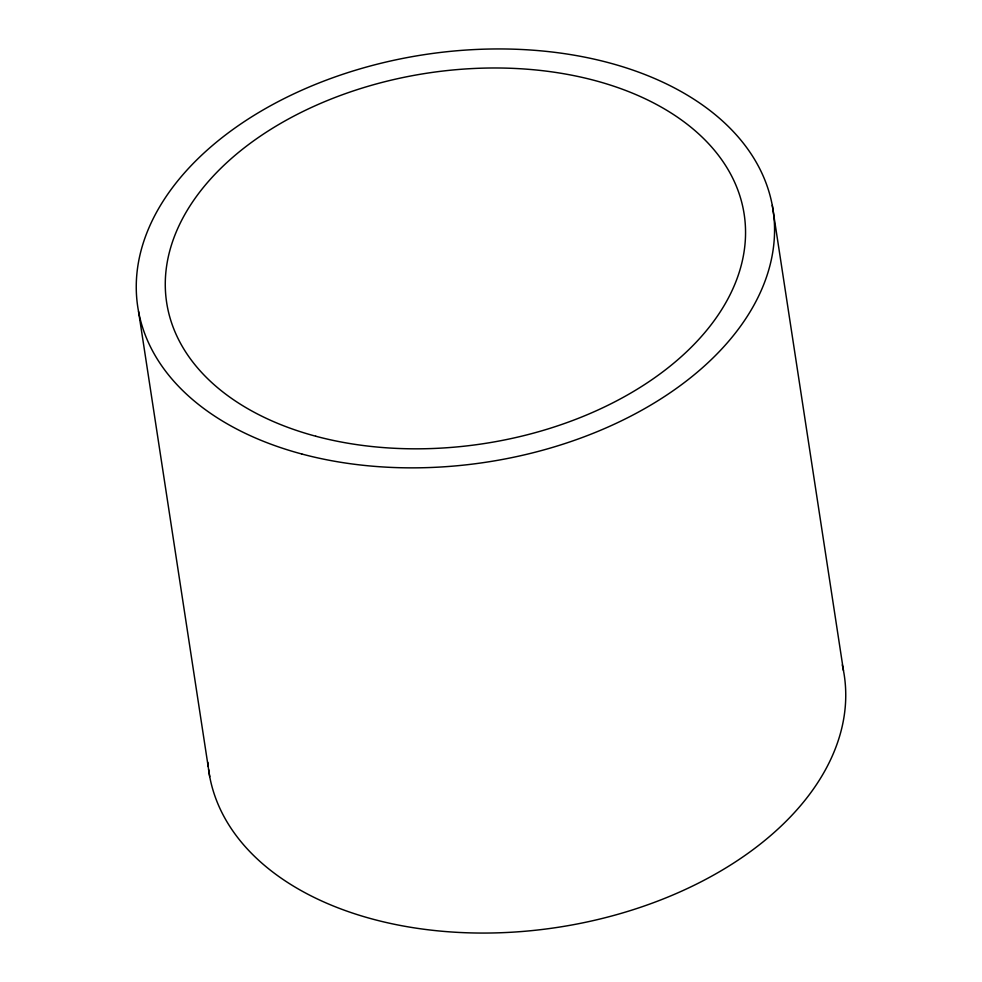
<?xml version="1.0" encoding="UTF-8"?>
<svg xmlns="http://www.w3.org/2000/svg" width="982" height="982" viewBox="0 0 982 982"><rect width="100%" height="100%" fill="white"/><g stroke="black" fill="none" stroke-linecap="round" stroke-linejoin="round"><path stroke-width="1.47" d="M772.282 205.361L843.464 670.559M138.536 311.441L209.718 776.639M842.274 664.9A321.323 206.11 -8.7 0 1 563.582 926.419A321.323 206.11 -8.7 0 1 208.577 769.495M208.233 766.623A321.323 206.11 -8.7 0 1 207.828 762.302M301.805 454.003A321.323 206.11 -8.7 0 0 774.491 225.479A321.323 206.11 -8.7 0 0 289.935 95.72A321.323 206.11 -8.7 0 0 301.805 454.003M315.774 436.229A292.108 187.378 -8.7 0 0 745.485 228.475A292.108 187.378 -8.7 0 0 304.972 110.512A292.108 187.378 -8.7 0 0 315.774 436.229"/></g></svg>
